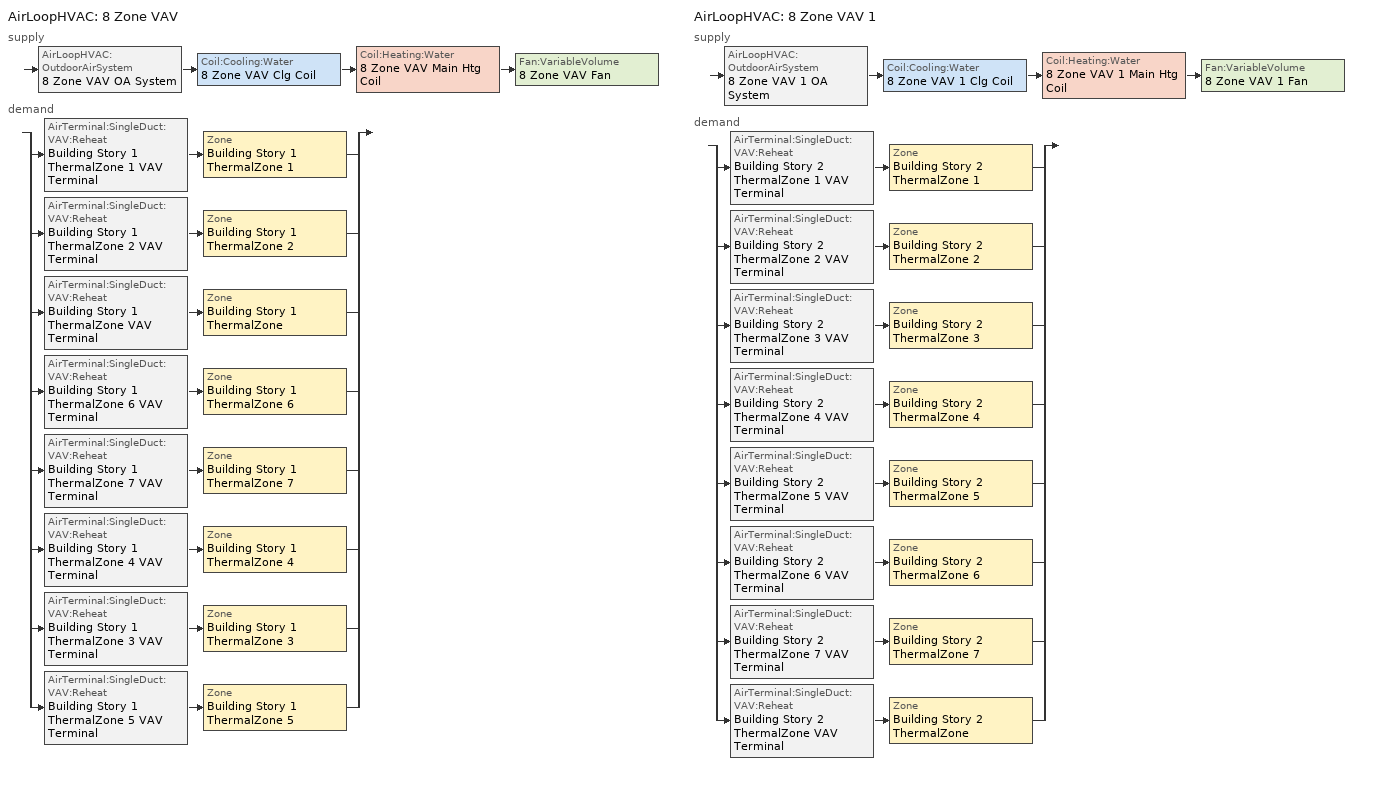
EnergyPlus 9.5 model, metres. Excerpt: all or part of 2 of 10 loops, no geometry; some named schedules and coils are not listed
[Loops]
AirLoopHVAC '8 Zone VAV'
 supply: AirLoopHVAC:OutdoorAirSystem '8 Zone VAV OA System' > Coil:Cooling:Water '8 Zone VAV Clg Coil' > Coil:Heating:Water '8 Zone VAV Main Htg Coil' > Fan:VariableVolume '8 Zone VAV Fan'
 demand: split
  | AirTerminal:SingleDuct:VAV:Reheat 'Building Story 1 ThermalZone 1 VAV Terminal' > Zone 'Building Story 1 ThermalZone 1'
  | AirTerminal:SingleDuct:VAV:Reheat 'Building Story 1 ThermalZone 2 VAV Terminal' > Zone 'Building Story 1 ThermalZone 2'
  | AirTerminal:SingleDuct:VAV:Reheat 'Building Story 1 ThermalZone VAV Terminal' > Zone 'Building Story 1 ThermalZone'
  | AirTerminal:SingleDuct:VAV:Reheat 'Building Story 1 ThermalZone 6 VAV Terminal' > Zone 'Building Story 1 ThermalZone 6'
  | AirTerminal:SingleDuct:VAV:Reheat 'Building Story 1 ThermalZone 7 VAV Terminal' > Zone 'Building Story 1 ThermalZone 7'
  | AirTerminal:SingleDuct:VAV:Reheat 'Building Story 1 ThermalZone 4 VAV Terminal' > Zone 'Building Story 1 ThermalZone 4'
  | AirTerminal:SingleDuct:VAV:Reheat 'Building Story 1 ThermalZone 3 VAV Terminal' > Zone 'Building Story 1 ThermalZone 3'
  | AirTerminal:SingleDuct:VAV:Reheat 'Building Story 1 ThermalZone 5 VAV Terminal' > Zone 'Building Story 1 ThermalZone 5'
AirLoopHVAC '8 Zone VAV 1'
 supply: AirLoopHVAC:OutdoorAirSystem '8 Zone VAV 1 OA System' > Coil:Cooling:Water '8 Zone VAV 1 Clg Coil' > Coil:Heating:Water '8 Zone VAV 1 Main Htg Coil' > Fan:VariableVolume '8 Zone VAV 1 Fan'
 demand: split
  | AirTerminal:SingleDuct:VAV:Reheat 'Building Story 2 ThermalZone 1 VAV Terminal' > Zone 'Building Story 2 ThermalZone 1'
  | AirTerminal:SingleDuct:VAV:Reheat 'Building Story 2 ThermalZone 2 VAV Terminal' > Zone 'Building Story 2 ThermalZone 2'
  | AirTerminal:SingleDuct:VAV:Reheat 'Building Story 2 ThermalZone 3 VAV Terminal' > Zone 'Building Story 2 ThermalZone 3'
  | AirTerminal:SingleDuct:VAV:Reheat 'Building Story 2 ThermalZone 4 VAV Terminal' > Zone 'Building Story 2 ThermalZone 4'
  | AirTerminal:SingleDuct:VAV:Reheat 'Building Story 2 ThermalZone 5 VAV Terminal' > Zone 'Building Story 2 ThermalZone 5'
  | AirTerminal:SingleDuct:VAV:Reheat 'Building Story 2 ThermalZone 6 VAV Terminal' > Zone 'Building Story 2 ThermalZone 6'
  | AirTerminal:SingleDuct:VAV:Reheat 'Building Story 2 ThermalZone 7 VAV Terminal' > Zone 'Building Story 2 ThermalZone 7'
  | AirTerminal:SingleDuct:VAV:Reheat 'Building Story 2 ThermalZone VAV Terminal' > Zone 'Building Story 2 ThermalZone'
[ZoneControl:Thermostat] Temperature Difference Between Cutout And Setpoint {deltaC}=0
Name | Zone or ZoneList | Control Type Schedule | Control 1
Building Story 1 ThermalZone Thermostat | Building Story 1 ThermalZone | Building Story 1 ThermalZone Thermostat Schedule | Story Ground Blended Space Type Thermostat
Building Story 1 ThermalZone 1 Thermostat | Building Story 1 ThermalZone 1 | Building Story 1 ThermalZone 1 Thermostat Schedule | Story Ground Blended Space Type Thermostat 1
Building Story 1 ThermalZone 2 Thermostat | Building Story 1 ThermalZone 2 | Building Story 1 ThermalZone 2 Thermostat Schedule | Story Ground Blended Space Type Thermostat 2
Building Story 1 ThermalZone 3 Thermostat | Building Story 1 ThermalZone 3 | Building Story 1 ThermalZone 3 Thermostat Schedule | Story Ground Blended Space Type Thermostat 3
Building Story 1 ThermalZone 4 Thermostat | Building Story 1 ThermalZone 4 | Building Story 1 ThermalZone 4 Thermostat Schedule | Story Ground Blended Space Type Thermostat 4
Building Story 1 ThermalZone 5 Thermostat | Building Story 1 ThermalZone 5 | Building Story 1 ThermalZone 5 Thermostat Schedule | Story Ground Blended Space Type Thermostat 5
Building Story 1 ThermalZone 6 Thermostat | Building Story 1 ThermalZone 6 | Building Story 1 ThermalZone 6 Thermostat Schedule | Story Ground Blended Space Type Thermostat 6
Building Story 1 ThermalZone 7 Thermostat | Building Story 1 ThermalZone 7 | Building Story 1 ThermalZone 7 Thermostat Schedule | Story Ground Blended Space Type Thermostat 7
Building Story 2 ThermalZone Thermostat | Building Story 2 ThermalZone | Building Story 2 ThermalZone Thermostat Schedule | Story Mid Blended Space Type Thermostat
Building Story 2 ThermalZone 1 Thermostat | Building Story 2 ThermalZone 1 | Building Story 2 ThermalZone 1 Thermostat Schedule | Story Mid Blended Space Type Thermostat 1
Building Story 2 ThermalZone 2 Thermostat | Building Story 2 ThermalZone 2 | Building Story 2 ThermalZone 2 Thermostat Schedule | Story Mid Blended Space Type Thermostat 2
Building Story 2 ThermalZone 3 Thermostat | Building Story 2 ThermalZone 3 | Building Story 2 ThermalZone 3 Thermostat Schedule | Story Mid Blended Space Type Thermostat 3
Building Story 2 ThermalZone 4 Thermostat | Building Story 2 ThermalZone 4 | Building Story 2 ThermalZone 4 Thermostat Schedule | Story Mid Blended Space Type Thermostat 4
Building Story 2 ThermalZone 5 Thermostat | Building Story 2 ThermalZone 5 | Building Story 2 ThermalZone 5 Thermostat Schedule | Story Mid Blended Space Type Thermostat 5
Building Story 2 ThermalZone 6 Thermostat | Building Story 2 ThermalZone 6 | Building Story 2 ThermalZone 6 Thermostat Schedule | Story Mid Blended Space Type Thermostat 6
Building Story 2 ThermalZone 7 Thermostat | Building Story 2 ThermalZone 7 | Building Story 2 ThermalZone 7 Thermostat Schedule | Story Mid Blended Space Type Thermostat 7
[ThermostatSetpoint:DualSetpoint] Heating Setpoint Temperature Schedule=OfficeLarge HTGSETP_SCH_YES_OPTIMUM; Cooling Setpoint Temperature Schedule=OfficeLarge CLGSETP_SCH_NO_SETBACK
Story Ground Blended Space Type Thermostat; Story Ground Blended Space Type Thermostat 1; Story Ground Blended Space Type Thermostat 2; Story Ground Blended Space Type Thermostat 3; Story Ground Blended Space Type Thermostat 4; Story Ground Blended Space Type Thermostat 5; Story Ground Blended Space Type Thermostat 6; Story Ground Blended Space Type Thermostat 7; Story Mid Blended Space Type Thermostat; Story Mid Blended Space Type Thermostat 1; Story Mid Blended Space Type Thermostat 2; Story Mid Blended Space Type Thermostat 3; Story Mid Blended Space Type Thermostat 4; Story Mid Blended Space Type Thermostat 5; Story Mid Blended Space Type Thermostat 6; Story Mid Blended Space Type Thermostat 7
[AirTerminal:SingleDuct:VAV:Reheat] Availability Schedule=Always On Discrete; Maximum Air Flow Rate {m3/s}=Autosize; Zone Minimum Air Flow Input Method=Constant; Fixed Minimum Air Flow Rate {m3/s}=0; Maximum Hot Water or Steam Flow Rate {m3/s}=Autosize; Minimum Hot Water or Steam Flow Rate {m3/s}=0; Convergence Tolerance=0.001; Damper Heating Action=ReverseWithLimits; Maximum Flow per Zone Floor Area During Reheat {m3/s-m2}=Autocalculate; Maximum Flow Fraction During Reheat=0.5; Maximum Reheat Air Temperature {C}=40
Name | Constant Minimum Air Flow Fraction | Reheat Coil
Building Story 1 ThermalZone VAV Terminal | 0.237767 | Building Story 1 ThermalZone Reheat Coil
Building Story 1 ThermalZone 1 VAV Terminal | 0.237767 | Building Story 1 ThermalZone 1 Reheat Coil
Building Story 1 ThermalZone 2 VAV Terminal | 0.237767 | Building Story 1 ThermalZone 2 Reheat Coil
Building Story 1 ThermalZone 3 VAV Terminal | 0.237767 | Building Story 1 ThermalZone 3 Reheat Coil
Building Story 1 ThermalZone 4 VAV Terminal | 0.237767 | Building Story 1 ThermalZone 4 Reheat Coil
Building Story 1 ThermalZone 5 VAV Terminal | 0.237767 | Building Story 1 ThermalZone 5 Reheat Coil
Building Story 1 ThermalZone 6 VAV Terminal | 0.237767 | Building Story 1 ThermalZone 6 Reheat Coil
Building Story 1 ThermalZone 7 VAV Terminal | 0.237767 | Building Story 1 ThermalZone 7 Reheat Coil
Building Story 2 ThermalZone VAV Terminal | 0.231077 | Building Story 2 ThermalZone Reheat Coil
Building Story 2 ThermalZone 1 VAV Terminal | 0.231077 | Building Story 2 ThermalZone 1 Reheat Coil
Building Story 2 ThermalZone 2 VAV Terminal | 0.231077 | Building Story 2 ThermalZone 2 Reheat Coil
Building Story 2 ThermalZone 3 VAV Terminal | 0.231077 | Building Story 2 ThermalZone 3 Reheat Coil
Building Story 2 ThermalZone 4 VAV Terminal | 0.231077 | Building Story 2 ThermalZone 4 Reheat Coil
Building Story 2 ThermalZone 5 VAV Terminal | 0.231077 | Building Story 2 ThermalZone 5 Reheat Coil
Building Story 2 ThermalZone 6 VAV Terminal | 0.231077 | Building Story 2 ThermalZone 6 Reheat Coil
Building Story 2 ThermalZone 7 VAV Terminal | 0.231077 | Building Story 2 ThermalZone 7 Reheat Coil
[Coil:Heating:Water] Availability Schedule=Always On Discrete; U-Factor Times Area Value {W/K}=Autosize; Maximum Water Flow Rate {m3/s}=Autosize; Performance Input Method=UFactorTimesAreaAndDesignWaterFlowRate; Rated Capacity {W}=Autosize; Rated Inlet Water Temperature {C}=82.2222; Rated Inlet Air Temperature {C}=7.22222; Rated Outlet Water Temperature {C}=71.1111; Rated Outlet Air Temperature {C}=12.7778; Rated Ratio for Air and Water Convection=0.5
8 Zone VAV Main Htg Coil; 8 Zone VAV 1 Main Htg Coil
[Zone equipment]
Building Story 1 ThermalZone: Building Story 1 ThermalZone VAV Terminal
Building Story 1 ThermalZone 1: Building Story 1 ThermalZone 1 VAV Terminal
Building Story 1 ThermalZone 2: Building Story 1 ThermalZone 2 VAV Terminal
Building Story 1 ThermalZone 3: Building Story 1 ThermalZone 3 VAV Terminal
Building Story 1 ThermalZone 4: Building Story 1 ThermalZone 4 VAV Terminal
Building Story 1 ThermalZone 5: Building Story 1 ThermalZone 5 VAV Terminal
Building Story 1 ThermalZone 6: Building Story 1 ThermalZone 6 VAV Terminal
Building Story 1 ThermalZone 7: Building Story 1 ThermalZone 7 VAV Terminal
Building Story 2 ThermalZone: Building Story 2 ThermalZone VAV Terminal
Building Story 2 ThermalZone 1: Building Story 2 ThermalZone 1 VAV Terminal
Building Story 2 ThermalZone 2: Building Story 2 ThermalZone 2 VAV Terminal
Building Story 2 ThermalZone 3: Building Story 2 ThermalZone 3 VAV Terminal
Building Story 2 ThermalZone 4: Building Story 2 ThermalZone 4 VAV Terminal
Building Story 2 ThermalZone 5: Building Story 2 ThermalZone 5 VAV Terminal
Building Story 2 ThermalZone 6: Building Story 2 ThermalZone 6 VAV Terminal
Building Story 2 ThermalZone 7: Building Story 2 ThermalZone 7 VAV Terminal
[Sizing:Zone] Zone Cooling Design Supply Air Temperature Input Method=SupplyAirTemperature; Zone Cooling Design Supply Air Temperature {C}=12.7778; Zone Cooling Design Supply Air Temperature Difference {deltaC}=11.11; Zone Heating Design Supply Air Temperature Input Method=SupplyAirTemperature; Zone Heating Design Supply Air Temperature {C}=40; Zone Heating Design Supply Air Temperature Difference {deltaC}=11.11; Zone Cooling Design Supply Air Humidity Ratio {kgWater/kgDryAir}=0.0085; Zone Heating Design Supply Air Humidity Ratio {kgWater/kgDryAir}=0.008; Cooling Design Air Flow Method=DesignDayWithLimit; Cooling Design Air Flow Rate {m3/s}=0; Cooling Minimum Air Flow per Zone Floor Area {m3/s-m2}=0.000762; Cooling Minimum Air Flow {m3/s}=0; Cooling Minimum Air Flow Fraction=0; Heating Design Air Flow Method=DesignDay; Heating Design Air Flow Rate {m3/s}=0; Heating Maximum Air Flow per Zone Floor Area {m3/s-m2}=0.002032; Heating Maximum Air Flow {m3/s}=0.141576; Heating Maximum Air Flow Fraction=0.3; Account for Dedicated Outdoor Air System=No
Name | Design Specification Outdoor Air Object
Building Story 1 ThermalZone; Building Story 1 ThermalZone 1; Building Story 1 ThermalZone 2; Building Story 1 ThermalZone 3; Building Story 1 ThermalZone 4; Building Story 1 ThermalZone 5; Building Story 1 ThermalZone 6; Building Story 1 ThermalZone 7 | Blended OA
Building Story 2 ThermalZone; Building Story 2 ThermalZone 1; Building Story 2 ThermalZone 2; Building Story 2 ThermalZone 3; Building Story 2 ThermalZone 4; Building Story 2 ThermalZone 5; Building Story 2 ThermalZone 6; Building Story 2 ThermalZone 7 | Blended OA 1
[Controller:MechanicalVentilation] Demand Controlled Ventilation=No; System Outdoor Air Method=ZoneSum
Name | Availability Schedule | Zone or ZoneList Name 1 | Design Specification Outdoor Air Object Name 1 | Zone or ZoneList Name 2 | Design Specification Outdoor Air Object Name 2 | Zone or ZoneList Name 3 | Design Specification Outdoor Air Object Name 3 | Zone or ZoneList Name 4 | Design Specification Outdoor Air Object Name 4 | Zone or ZoneList Name 5 | Design Specification Outdoor Air Object Name 5 | Zone or ZoneList Name 6 | Design Specification Outdoor Air Object Name 6 | Zone or ZoneList Name 7 | Design Specification Outdoor Air Object Name 7 | Zone or ZoneList Name 8 | Design Specification Outdoor Air Object Name 8
8 Zone VAV Vent Controller | 8 Zone VAV Occ Sch | Building Story 1 ThermalZone | Blended OA | Building Story 1 ThermalZone 1 | Blended OA | Building Story 1 ThermalZone 2 | Blended OA | Building Story 1 ThermalZone 3 | Blended OA | Building Story 1 ThermalZone 4 | Blended OA | Building Story 1 ThermalZone 5 | Blended OA | Building Story 1 ThermalZone 6 | Blended OA | Building Story 1 ThermalZone 7 | Blended OA
8 Zone VAV 1 Vent Controller | 8 Zone VAV 1 Occ Sch | Building Story 2 ThermalZone | Blended OA 1 | Building Story 2 ThermalZone 1 | Blended OA 1 | Building Story 2 ThermalZone 2 | Blended OA 1 | Building Story 2 ThermalZone 3 | Blended OA 1 | Building Story 2 ThermalZone 4 | Blended OA 1 | Building Story 2 ThermalZone 5 | Blended OA 1 | Building Story 2 ThermalZone 6 | Blended OA 1 | Building Story 2 ThermalZone 7 | Blended OA 1
[DesignSpecification:OutdoorAir] Outdoor Air Method=Sum; Outdoor Air Flow per Person {m3/s-person}=0; Outdoor Air Flow per Zone {m3/s}=0; Outdoor Air Flow Air Changes per Hour {1/hr}=0
Name | Outdoor Air Flow per Zone Floor Area {m3/s-m2}
Blended OA | 0.000409087
Blended OA 1 | 0.0004318
[AirLoopHVAC] Design Supply Air Flow Rate {m3/s}=AutoSize; Design Return Air Flow Fraction of Supply Air Flow=1
8 Zone VAV; 8 Zone VAV 1
[Sizing:System] Type of Load to Size On=Sensible; Central Heating Maximum System Air Flow Ratio=0.3; Preheat Design Temperature {C}=7.22222; Preheat Design Humidity Ratio {kgWater/kgDryAir}=0.008; Precool Design Temperature {C}=12.7778; Precool Design Humidity Ratio {kgWater/kgDryAir}=0.008; Central Cooling Design Supply Air Temperature {C}=12.7778; Central Heating Design Supply Air Temperature {C}=12.7778; Type of Zone Sum to Use=Coincident; 100% Outdoor Air in Cooling=No; 100% Outdoor Air in Heating=No; Central Cooling Design Supply Air Humidity Ratio {kgWater/kgDryAir}=0.0085; Central Heating Design Supply Air Humidity Ratio {kgWater/kgDryAir}=0.008; Cooling Supply Air Flow Rate Method=DesignDay; Cooling Supply Air Flow Rate {m3/s}=0; Cooling Supply Air Flow Rate Per Floor Area {m3/s-m2}=0.00996765; Cooling Fraction of Autosized Cooling Supply Air Flow Rate=1; Cooling Supply Air Flow Rate Per Unit Cooling Capacity {m3/s-W}=3.94755e-05; Heating Supply Air Flow Rate Method=DesignDay; Heating Supply Air Flow Rate {m3/s}=0; Heating Supply Air Flow Rate Per Floor Area {m3/s-m2}=0.00996765; Heating Fraction of Autosized Heating Supply Air Flow Rate=1; Heating Fraction of Autosized Cooling Supply Air Flow Rate=1; Heating Supply Air Flow Rate Per Unit Heating Capacity {m3/s-W}=3.15882e-05; System Outdoor Air Method=ZoneSum; Zone Maximum Outdoor Air Fraction=1; Cooling Design Capacity Method=CoolingDesignCapacity; Cooling Design Capacity {W}=Autosize; Cooling Design Capacity Per Floor Area {W/m2}=234.7; Fraction of Autosized Cooling Design Capacity=1; Heating Design Capacity Method=HeatingDesignCapacity; Heating Design Capacity {W}=Autosize; Heating Design Capacity Per Floor Area {W/m2}=157; Fraction of Autosized Heating Design Capacity=1; Central Cooling Capacity Control Method=OnOff
Name | Design Outdoor Air Flow Rate {m3/s}
8 Zone VAV | 11.905
8 Zone VAV 1 | 12.566
[Controller:WaterCoil] Control Variable=Temperature; Actuator Variable=Flow; Maximum Actuated Flow {m3/s}=Autosize; Minimum Actuated Flow {m3/s}=0
Name | Action | Controller Convergence Tolerance {deltaC}
8 Zone VAV Clg Coil Controller; 8 Zone VAV 1 Clg Coil Controller | Reverse | Autosize
8 Zone VAV Main Htg Coil Controller; 8 Zone VAV 1 Main Htg Coil Controller | Normal | 0.0001
[Controller:OutdoorAir] Minimum Outdoor Air Flow Rate {m3/s}=Autosize; Maximum Outdoor Air Flow Rate {m3/s}=Autosize; Economizer Control Type=DifferentialDryBulb; Economizer Control Action Type=ModulateFlow; Lockout Type=LockoutWithHeating; Minimum Limit Type=FixedMinimum; High Humidity Control=No; Control High Indoor Humidity Based on Outdoor Humidity Ratio=Yes; Heat Recovery Bypass Control Type=BypassWhenOAFlowGreaterThanMinimum
Name | Minimum Outdoor Air Schedule | Mechanical Ventilation Controller
8 Zone VAV OA Controller | 8 Zone VAV Occ Sch | 8 Zone VAV Vent Controller
8 Zone VAV 1 OA Controller | 8 Zone VAV 1 Occ Sch | 8 Zone VAV 1 Vent Controller
[HeatExchanger:AirToAir:SensibleAndLatent] Availability Schedule=Always On Discrete; Nominal Supply Air Flow Rate {m3/s}=Autosize; Sensible Effectiveness at 100% Heating Air Flow=0.5; Latent Effectiveness at 100% Heating Air Flow=0.5; Sensible Effectiveness at 75% Heating Air Flow=0.5; Latent Effectiveness at 75% Heating Air Flow=0.5; Sensible Effectiveness at 100% Cooling Air Flow=0.5; Latent Effectiveness at 100% Cooling Air Flow=0.5; Sensible Effectiveness at 75% Cooling Air Flow=0.5; Latent Effectiveness at 75% Cooling Air Flow=0.5; Supply Air Outlet Temperature Control=No; Heat Exchanger Type=Rotary; Frost Control Type=ExhaustOnly; Threshold Temperature {C}=-23.3; Initial Defrost Time Fraction=0.167; Rate of Defrost Time Fraction Increase {1/K}=1.44; Economizer Lockout=Yes
Name | Nominal Electric Power {W}
8 Zone VAV ERV | 5175.11
8 Zone VAV 1 ERV | 5459.66
[SetpointManager:OutdoorAirPretreat] Control Variable=Temperature; Minimum Setpoint Temperature {C}=-99; Maximum Setpoint Temperature {C}=99; Minimum Setpoint Humidity Ratio {kgWater/kgDryAir}=1e-05; Maximum Setpoint Humidity Ratio {kgWater/kgDryAir}=1
Setpoint Manager Outdoor Air Pretreat 1; Setpoint Manager Outdoor Air Pretreat 2
[SetpointManager:MixedAir] Control Variable=Temperature
Name | Setpoint Node or NodeList
8 Zone VAV Mixed Air Node OS Default SPM | 8 Zone VAV Mixed Air Node
8 Zone VAV Clg Coil Outlet Air Node OS Default SPM | 8 Zone VAV Clg Coil Outlet Air Node
8 Zone VAV Main Htg Coil Outlet Air Node OS Default SPM | 8 Zone VAV Main Htg Coil Outlet Air Node
8 Zone VAV 1 Mixed Air Node OS Default SPM | 8 Zone VAV 1 Mixed Air Node
8 Zone VAV 1 Clg Coil Outlet Air Node OS Default SPM | 8 Zone VAV 1 Clg Coil Outlet Air Node
8 Zone VAV 1 Main Htg Coil Outlet Air Node OS Default SPM | 8 Zone VAV 1 Main Htg Coil Outlet Air Node
[Coil:Cooling:Water] Availability Schedule=Always On Discrete; Design Water Flow Rate {m3/s}=Autosize; Design Air Flow Rate {m3/s}=Autosize; Design Inlet Water Temperature {C}=Autosize; Design Inlet Air Temperature {C}=Autosize; Design Outlet Air Temperature {C}=Autosize; Design Inlet Air Humidity Ratio {kgWater/kgDryAir}=Autosize; Design Outlet Air Humidity Ratio {kgWater/kgDryAir}=Autosize; Type of Analysis=SimpleAnalysis; Heat Exchanger Configuration=CrossFlow
8 Zone VAV Clg Coil; 8 Zone VAV 1 Clg Coil
[Fan:VariableVolume] Fan Total Efficiency=0.6227; Pressure Rise {Pa}=1389.92; Maximum Flow Rate {m3/s}=AutoSize; Fan Power Minimum Flow Rate Input Method=Fraction; Fan Power Minimum Flow Fraction=0.25; Fan Power Minimum Air Flow Rate {m3/s}=0; Motor Efficiency=0.958; Motor In Airstream Fraction=1; Fan Power Coefficient 1=0.04076; Fan Power Coefficient 2=0.0881; Fan Power Coefficient 3=-0.0729; Fan Power Coefficient 4=0.9437; Fan Power Coefficient 5=0
Name | Availability Schedule
8 Zone VAV Fan | 8 Zone VAV Occ Sch
8 Zone VAV 1 Fan | 8 Zone VAV 1 Occ Sch
[SetpointManager:Warmest] Control Variable=Temperature; Minimum Setpoint Temperature {C}=12.7778; Maximum Setpoint Temperature {C}=15.5556; Strategy=MaximumTemperature
Name | HVAC Air Loop | Setpoint Node or NodeList
8 Zone VAV SAT Warmest Reset | 8 Zone VAV | 8 Zone VAV Supply Outlet Node
8 Zone VAV 1 SAT Warmest Reset | 8 Zone VAV 1 | 8 Zone VAV 1 Supply Outlet Node
[Schedule:Compact]
Building Story 1 ThermalZone Thermostat Schedule; Building Story 1 ThermalZone 1 Thermostat Schedule; Building Story 1 ThermalZone 2 Thermostat Schedule; Building Story 1 ThermalZone 3 Thermostat Schedule; Building Story 1 ThermalZone 4 Thermostat Schedule; Building Story 1 ThermalZone 5 Thermostat Schedule; Building Story 1 ThermalZone 6 Thermostat Schedule; Building Story 1 ThermalZone 7 Thermostat Schedule; Building Story 2 ThermalZone Thermostat Schedule; Building Story 2 ThermalZone 1 Thermostat Schedule; Building Story 2 ThermalZone 2 Thermostat Schedule; Building Story 2 ThermalZone 3 Thermostat Schedule; Building Story 2 ThermalZone 4 Thermostat Schedule; Building Story 2 ThermalZone 5 Thermostat Schedule; Building Story 2 ThermalZone 6 Thermostat Schedule; Building Story 2 ThermalZone 7 Thermostat Schedule: Through: 12/31, For: AllDays, Until: 24:00, 4
[Schedule:Day:Interval]
OfficeLarge HTGSETP_SCH_YES_OPTIMUM Default: No, 24:00, 15.6
OfficeLarge HTGSETP_SCH_YES_OPTIMUM Wkdy Day: No, 04:00, 15.6, 05:00, 17.8, 06:00, 20, 22:00, 21, 24:00, 15.6
8 Zone VAV Occ Sch Sunday; 8 Zone VAV 1 Occ Sch Sunday: No, 24:00, 0
8 Zone VAV Occ Sch Default; 8 Zone VAV 1 Occ Sch Default: No, 07:00, 0, 18:00, 1, 24:00, 0
8 Zone VAV Occ Sch Saturday; 8 Zone VAV 1 Occ Sch Saturday: No, 08:00, 0, 12:00, 1, 24:00, 0
8 Zone VAV Occ Sch Summer Design Day; 8 Zone VAV Occ Sch Winter Design Day; 8 Zone VAV 1 Occ Sch Summer Design Day; 8 Zone VAV 1 Occ Sch Winter Design Day: No, 24:00, 1
[Schedule:Week:Daily]
OfficeLarge HTGSETP_SCH_YES_OPTIMUM Week Rule - Jan1-Dec31: OfficeLarge HTGSETP_SCH_YES_OPTIMUM Default, OfficeLarge HTGSETP_SCH_YES_OPTIMUM Wkdy Day, OfficeLarge HTGSETP_SCH_YES_OPTIMUM Wkdy Day, OfficeLarge HTGSETP_SCH_YES_OPTIMUM Wkdy Day, OfficeLarge HTGSETP_SCH_YES_OPTIMUM Wkdy Day, OfficeLarge HTGSETP_SCH_YES_OPTIMUM Wkdy Day, OfficeLarge HTGSETP_SCH_YES_OPTIMUM Sat Day, OfficeLarge HTGSETP_SCH_YES_OPTIMUM Default, OfficeLarge HTGSETP_SCH_YES_OPTIMUM Summer Design Day, OfficeLarge HTGSETP_SCH_YES_OPTIMUM Winter Design Day, OfficeLarge HTGSETP_SCH_YES_OPTIMUM Default, OfficeLarge HTGSETP_SCH_YES_OPTIMUM Default
OfficeLarge CLGSETP_SCH_NO_SETBACK Week Rule - Jan1-Dec31: OfficeLarge CLGSETP_SCH_NO_SETBACK Default, OfficeLarge CLGSETP_SCH_NO_SETBACK Default|WntrDsn|Sat|Wkdy Day, OfficeLarge CLGSETP_SCH_NO_SETBACK Default|WntrDsn|Sat|Wkdy Day, OfficeLarge CLGSETP_SCH_NO_SETBACK Default|WntrDsn|Sat|Wkdy Day, OfficeLarge CLGSETP_SCH_NO_SETBACK Default|WntrDsn|Sat|Wkdy Day, OfficeLarge CLGSETP_SCH_NO_SETBACK Default|WntrDsn|Sat|Wkdy Day, OfficeLarge CLGSETP_SCH_NO_SETBACK Default|WntrDsn|Sat|Wkdy Day, OfficeLarge CLGSETP_SCH_NO_SETBACK Default, OfficeLarge CLGSETP_SCH_NO_SETBACK Summer Design Day, OfficeLarge CLGSETP_SCH_NO_SETBACK Winter Design Day, OfficeLarge CLGSETP_SCH_NO_SETBACK Default, OfficeLarge CLGSETP_SCH_NO_SETBACK Default
8 Zone VAV Occ Sch Week Rule - Jan1-Dec31: 8 Zone VAV Occ Sch Sunday, 8 Zone VAV Occ Sch Default, 8 Zone VAV Occ Sch Default, 8 Zone VAV Occ Sch Default, 8 Zone VAV Occ Sch Default, 8 Zone VAV Occ Sch Default, 8 Zone VAV Occ Sch Saturday, 8 Zone VAV Occ Sch Default, 8 Zone VAV Occ Sch Summer Design Day, 8 Zone VAV Occ Sch Winter Design Day, 8 Zone VAV Occ Sch Default, 8 Zone VAV Occ Sch Default
8 Zone VAV 1 Occ Sch Week Rule - Jan1-Dec31: 8 Zone VAV 1 Occ Sch Sunday, 8 Zone VAV 1 Occ Sch Default, 8 Zone VAV 1 Occ Sch Default, 8 Zone VAV 1 Occ Sch Default, 8 Zone VAV 1 Occ Sch Default, 8 Zone VAV 1 Occ Sch Default, 8 Zone VAV 1 Occ Sch Saturday, 8 Zone VAV 1 Occ Sch Default, 8 Zone VAV 1 Occ Sch Summer Design Day, 8 Zone VAV 1 Occ Sch Winter Design Day, 8 Zone VAV 1 Occ Sch Default, 8 Zone VAV 1 Occ Sch Default
[Schedule:Year]
OfficeLarge HTGSETP_SCH_YES_OPTIMUM: OfficeLarge HTGSETP_SCH_YES_OPTIMUM Week Rule - Jan1-Dec31, 1, 1, 12, 31
OfficeLarge CLGSETP_SCH_NO_SETBACK: OfficeLarge CLGSETP_SCH_NO_SETBACK Week Rule - Jan1-Dec31, 1, 1, 12, 31
8 Zone VAV Occ Sch: 8 Zone VAV Occ Sch Week Rule - Jan1-Dec31, 1, 1, 12, 31
8 Zone VAV 1 Occ Sch: 8 Zone VAV 1 Occ Sch Week Rule - Jan1-Dec31, 1, 1, 12, 31
[Schedule:Constant]
Always On Discrete: Hourly Value=1
